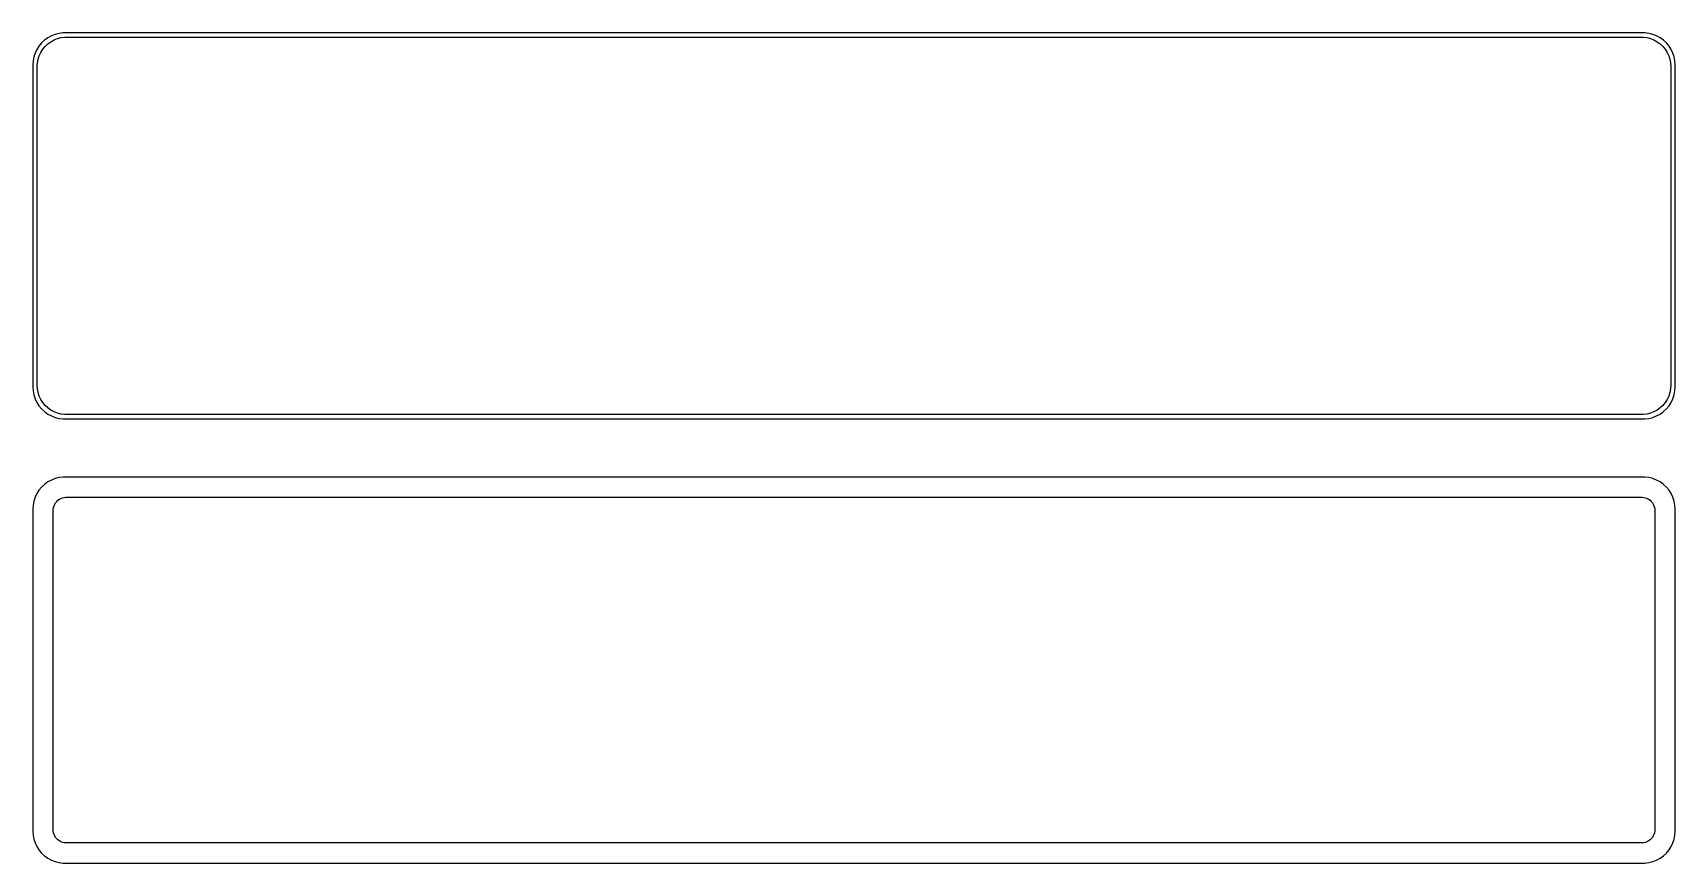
# Model space of a CAD drawing. Header units: metres. Extents: x -128 to 128, y 108 to 237.
import ezdxf

# ---------------------------------------------------------------- set-up
doc = ezdxf.new("R2010")
doc.units = ezdxf.units.M

msp = doc.modelspace()

# ---------------------------------------------------------------- linework, layer by layer
for p, q in [((-126.545, 234.939), (-126.882, 234.409)), ((-126.145, 235.423), (-126.545, 234.939)), ((-125.687, 235.853), (-126.145, 235.423)), ((-125.954, 234.441), (-125.588, 234.884)), ((-125.179, 236.222), (-125.687, 235.853)), ((-125.588, 234.884), (-125.168, 235.278)), ((-124.629, 236.524), (-125.179, 236.222)), ((-125.168, 235.278), (-124.703, 235.616)), ((-124.703, 235.616), (-124.199, 235.893)), ((-124.045, 236.755), (-124.629, 236.524)), ((-124.199, 235.893), (-123.665, 236.104)), ((-123.437, 236.911), (-124.045, 236.755)), ((-123.665, 236.104), (-123.108, 236.247)), ((-122.814, 236.99), (-123.437, 236.911)), ((-123.108, 236.247), (-122.537, 236.319)), ((122.814, 236.99), (-122.814, 236.99)), ((-122.537, 236.319), (122.537, 236.319)), ((122.537, 236.319), (123.108, 236.247)), ((123.437, 236.911), (122.814, 236.99)), ((123.108, 236.247), (123.665, 236.104)), ((124.045, 236.755), (123.437, 236.911)), ((123.665, 236.104), (124.199, 235.893)), ((124.629, 236.524), (124.045, 236.755)), ((124.199, 235.893), (124.703, 235.616)), ((125.179, 236.222), (124.629, 236.524)), ((124.703, 235.616), (125.168, 235.278)), ((125.168, 235.278), (125.588, 234.884)), ((125.687, 235.853), (125.179, 236.222)), ((125.588, 234.884), (125.954, 234.441)), ((126.145, 235.423), (125.687, 235.853)), ((126.545, 234.939), (126.145, 235.423)), ((126.882, 234.409), (126.545, 234.939)), ((-127.461, 232.627), (-127.5, 232)), ((-127.343, 233.243), (-127.461, 232.627)), ((-127.149, 233.841), (-127.343, 233.243)), ((-126.882, 234.409), (-127.149, 233.841)), ((-126.828, 231.75), (-126.792, 232.324)), ((-126.792, 232.324), (-126.685, 232.889)), ((-126.685, 232.889), (-126.507, 233.435)), ((-126.507, 233.435), (-126.262, 233.956)), ((-126.262, 233.956), (-125.954, 234.441)), ((125.954, 234.441), (126.262, 233.956)), ((126.262, 233.956), (126.507, 233.435)), ((126.507, 233.435), (126.685, 232.889)), ((126.685, 232.889), (126.792, 232.324)), ((126.792, 232.324), (126.828, 231.75)), ((127.149, 233.841), (126.882, 234.409)), ((127.343, 233.243), (127.149, 233.841)), ((127.461, 232.627), (127.343, 233.243)), ((127.5, 232), (127.461, 232.627)), ((-127.5, 232), (-127.5, 182)), ((-126.828, 182.25), (-126.828, 231.75)), ((126.828, 231.75), (126.828, 182.25)), ((127.5, 182), (127.5, 232)), ((-127.5, 182), (-127.461, 181.373)), ((-127.461, 181.373), (-127.343, 180.757)), ((-126.792, 181.676), (-126.828, 182.25)), ((-126.685, 181.111), (-126.792, 181.676)), ((-126.507, 180.565), (-126.685, 181.111)), ((126.685, 181.111), (126.507, 180.565)), ((126.792, 181.676), (126.685, 181.111)), ((126.828, 182.25), (126.792, 181.676)), ((127.343, 180.757), (127.461, 181.373)), ((127.461, 181.373), (127.5, 182)), ((-127.343, 180.757), (-127.149, 180.159)), ((-127.149, 180.159), (-126.882, 179.591)), ((-126.882, 179.591), (-126.545, 179.061)), ((-126.545, 179.061), (-126.145, 178.577)), ((-126.262, 180.044), (-126.507, 180.565)), ((-125.954, 179.559), (-126.262, 180.044)), ((-126.145, 178.577), (-125.687, 178.147)), ((-125.588, 179.116), (-125.954, 179.559)), ((-125.168, 178.722), (-125.588, 179.116)), ((-124.703, 178.384), (-125.168, 178.722)), ((125.168, 178.722), (124.703, 178.384)), ((125.588, 179.116), (125.168, 178.722)), ((125.954, 179.559), (125.588, 179.116)), ((125.687, 178.147), (126.145, 178.577)), ((126.262, 180.044), (125.954, 179.559)), ((126.145, 178.577), (126.545, 179.061)), ((126.507, 180.565), (126.262, 180.044)), ((126.545, 179.061), (126.882, 179.591)), ((126.882, 179.591), (127.149, 180.159)), ((127.149, 180.159), (127.343, 180.757)), ((-125.687, 178.147), (-125.179, 177.778)), ((-125.179, 177.778), (-124.629, 177.476)), ((-124.199, 178.107), (-124.703, 178.384)), ((-124.629, 177.476), (-124.045, 177.245)), ((-123.665, 177.896), (-124.199, 178.107)), ((-124.045, 177.245), (-123.437, 177.089)), ((-123.108, 177.753), (-123.665, 177.896)), ((-123.437, 177.089), (-122.814, 177.01)), ((-122.537, 177.681), (-123.108, 177.753)), ((-122.814, 177.01), (122.814, 177.01)), ((122.537, 177.681), (-122.537, 177.681)), ((123.108, 177.753), (122.537, 177.681)), ((122.814, 177.01), (123.437, 177.089)), ((123.665, 177.896), (123.108, 177.753)), ((123.437, 177.089), (124.045, 177.245)), ((124.199, 178.107), (123.665, 177.896)), ((124.045, 177.245), (124.629, 177.476)), ((124.703, 178.384), (124.199, 178.107)), ((124.629, 177.476), (125.179, 177.778)), ((125.179, 177.778), (125.687, 178.147)), ((-126.545, 165.939), (-126.882, 165.409)), ((-126.145, 166.423), (-126.545, 165.939)), ((-125.687, 166.853), (-126.145, 166.423)), ((-125.179, 167.222), (-125.687, 166.853)), ((-124.629, 167.524), (-125.179, 167.222)), ((-124.045, 167.755), (-124.629, 167.524)), ((-123.437, 167.911), (-124.045, 167.755)), ((-122.814, 167.99), (-123.437, 167.911)), ((122.814, 167.99), (-122.814, 167.99)), ((123.437, 167.911), (122.814, 167.99)), ((124.045, 167.755), (123.437, 167.911)), ((124.629, 167.524), (124.045, 167.755)), ((125.179, 167.222), (124.629, 167.524)), ((125.687, 166.853), (125.179, 167.222)), ((126.145, 166.423), (125.687, 166.853)), ((126.545, 165.939), (126.145, 166.423)), ((126.882, 165.409), (126.545, 165.939)), ((-127.461, 163.627), (-127.5, 163)), ((-127.343, 164.243), (-127.461, 163.627)), ((-127.149, 164.841), (-127.343, 164.243)), ((-126.882, 165.409), (-127.149, 164.841)), ((-124.343, 163.014), (-124.293, 163.275)), ((-124.293, 163.275), (-124.211, 163.527)), ((-124.211, 163.527), (-124.099, 163.766)), ((-124.099, 163.766), (-123.957, 163.99)), ((-123.957, 163.99), (-123.788, 164.194)), ((-123.788, 164.194), (-123.595, 164.375)), ((-123.595, 164.375), (-123.38, 164.531)), ((-123.38, 164.531), (-123.148, 164.659)), ((-123.148, 164.659), (-122.902, 164.756)), ((-122.902, 164.756), (-122.645, 164.822)), ((-122.645, 164.822), (-122.382, 164.855)), ((-122.382, 164.855), (122.382, 164.855)), ((122.382, 164.855), (122.645, 164.822)), ((122.645, 164.822), (122.902, 164.756)), ((122.902, 164.756), (123.148, 164.659)), ((123.148, 164.659), (123.38, 164.531)), ((123.38, 164.531), (123.595, 164.375)), ((123.595, 164.375), (123.788, 164.194)), ((123.788, 164.194), (123.957, 163.99)), ((123.957, 163.99), (124.099, 163.766)), ((124.099, 163.766), (124.211, 163.527)), ((124.211, 163.527), (124.293, 163.275)), ((124.293, 163.275), (124.343, 163.014)), ((127.149, 164.841), (126.882, 165.409)), ((127.343, 164.243), (127.149, 164.841)), ((127.461, 163.627), (127.343, 164.243)), ((127.5, 163), (127.461, 163.627)), ((-127.5, 163), (-127.5, 113)), ((-124.36, 162.75), (-124.343, 163.014)), ((-124.36, 113.25), (-124.36, 162.75)), ((124.343, 163.014), (124.36, 162.75)), ((124.36, 162.75), (124.36, 113.25)), ((127.5, 113), (127.5, 163)), ((-127.5, 113), (-127.461, 112.373)), ((-127.461, 112.373), (-127.343, 111.757)), ((-124.343, 112.986), (-124.36, 113.25)), ((-124.293, 112.725), (-124.343, 112.986)), ((-124.211, 112.473), (-124.293, 112.725)), ((-124.099, 112.234), (-124.211, 112.473)), ((-123.957, 112.01), (-124.099, 112.234)), ((124.099, 112.234), (123.957, 112.01)), ((124.211, 112.473), (124.099, 112.234)), ((124.293, 112.725), (124.211, 112.473)), ((124.343, 112.986), (124.293, 112.725)), ((124.36, 113.25), (124.343, 112.986)), ((127.343, 111.757), (127.461, 112.373)), ((127.461, 112.373), (127.5, 113)), ((-127.343, 111.757), (-127.149, 111.159)), ((-127.149, 111.159), (-126.882, 110.591)), ((-126.882, 110.591), (-126.545, 110.061)), ((-126.545, 110.061), (-126.145, 109.577)), ((-123.788, 111.806), (-123.957, 112.01)), ((-123.595, 111.625), (-123.788, 111.806)), ((-123.38, 111.469), (-123.595, 111.625)), ((-123.148, 111.341), (-123.38, 111.469)), ((-122.902, 111.244), (-123.148, 111.341)), ((-122.645, 111.178), (-122.902, 111.244)), ((-122.382, 111.145), (-122.645, 111.178)), ((122.382, 111.145), (-122.382, 111.145)), ((122.645, 111.178), (122.382, 111.145)), ((122.902, 111.244), (122.645, 111.178)), ((123.148, 111.341), (122.902, 111.244)), ((123.38, 111.469), (123.148, 111.341)), ((123.595, 111.625), (123.38, 111.469)), ((123.788, 111.806), (123.595, 111.625)), ((123.957, 112.01), (123.788, 111.806)), ((126.145, 109.577), (126.545, 110.061)), ((126.545, 110.061), (126.882, 110.591)), ((126.882, 110.591), (127.149, 111.159)), ((127.149, 111.159), (127.343, 111.757)), ((-126.145, 109.577), (-125.687, 109.147)), ((-125.687, 109.147), (-125.179, 108.778)), ((-125.179, 108.778), (-124.629, 108.476)), ((-124.629, 108.476), (-124.045, 108.245)), ((-124.045, 108.245), (-123.437, 108.089)), ((-123.437, 108.089), (-122.814, 108.01)), ((-122.814, 108.01), (122.814, 108.01)), ((122.814, 108.01), (123.437, 108.089)), ((123.437, 108.089), (124.045, 108.245)), ((124.045, 108.245), (124.629, 108.476)), ((124.629, 108.476), (125.179, 108.778)), ((125.179, 108.778), (125.687, 109.147)), ((125.687, 109.147), (126.145, 109.577))]:
    msp.add_line(p, q)

doc.saveas('drawing.dxf')
